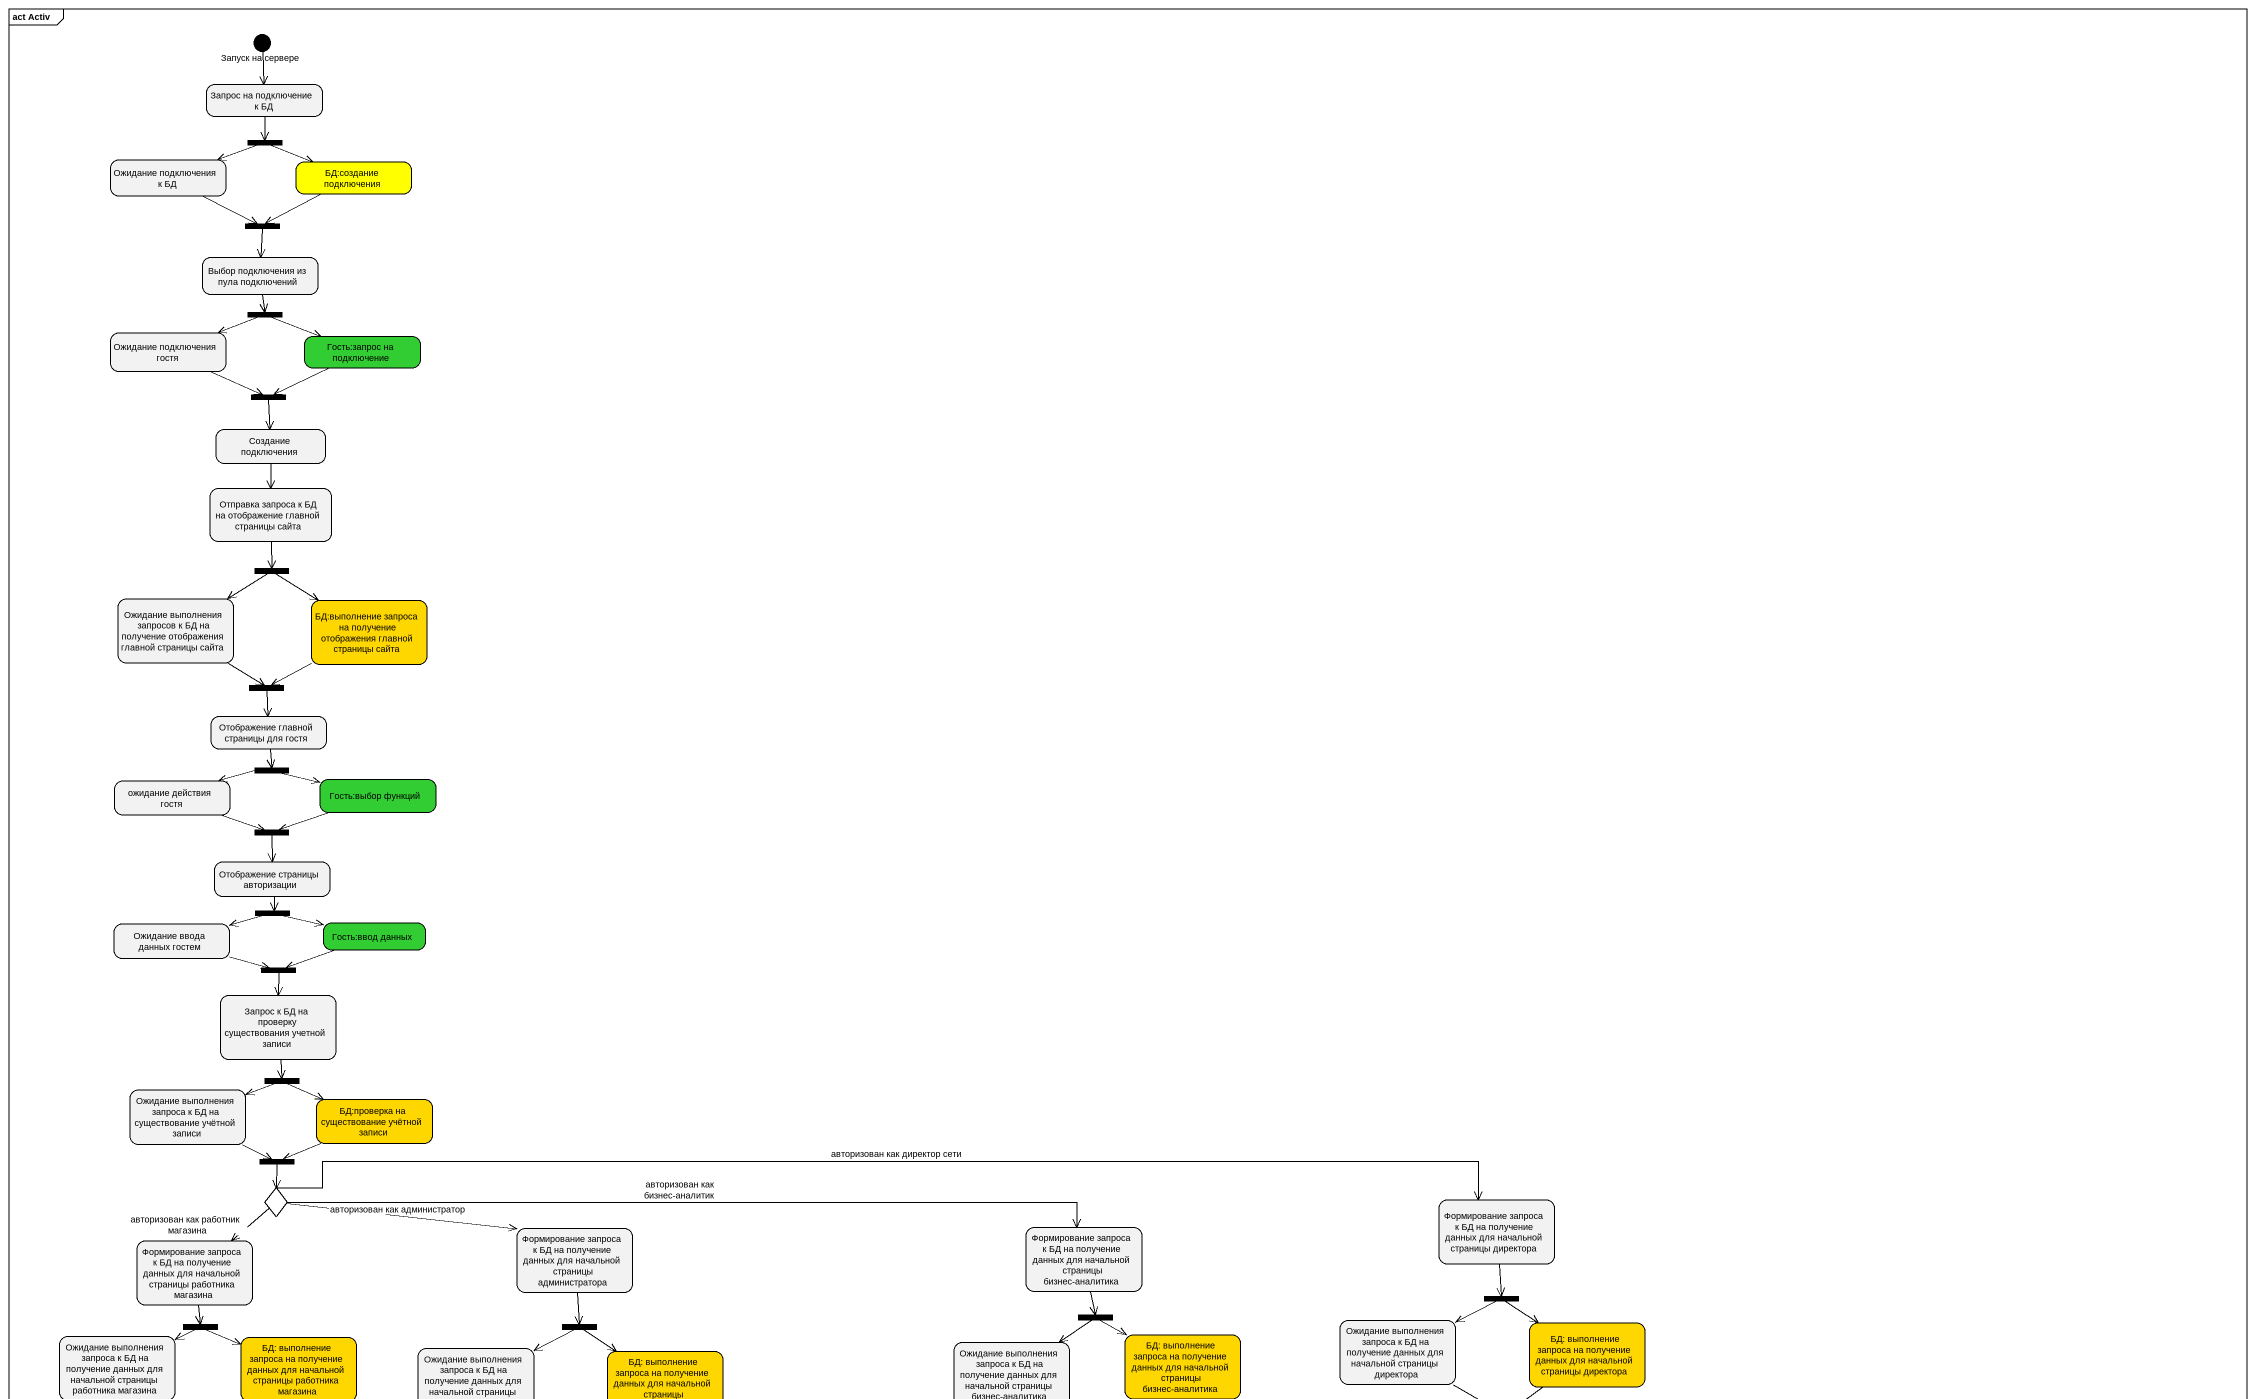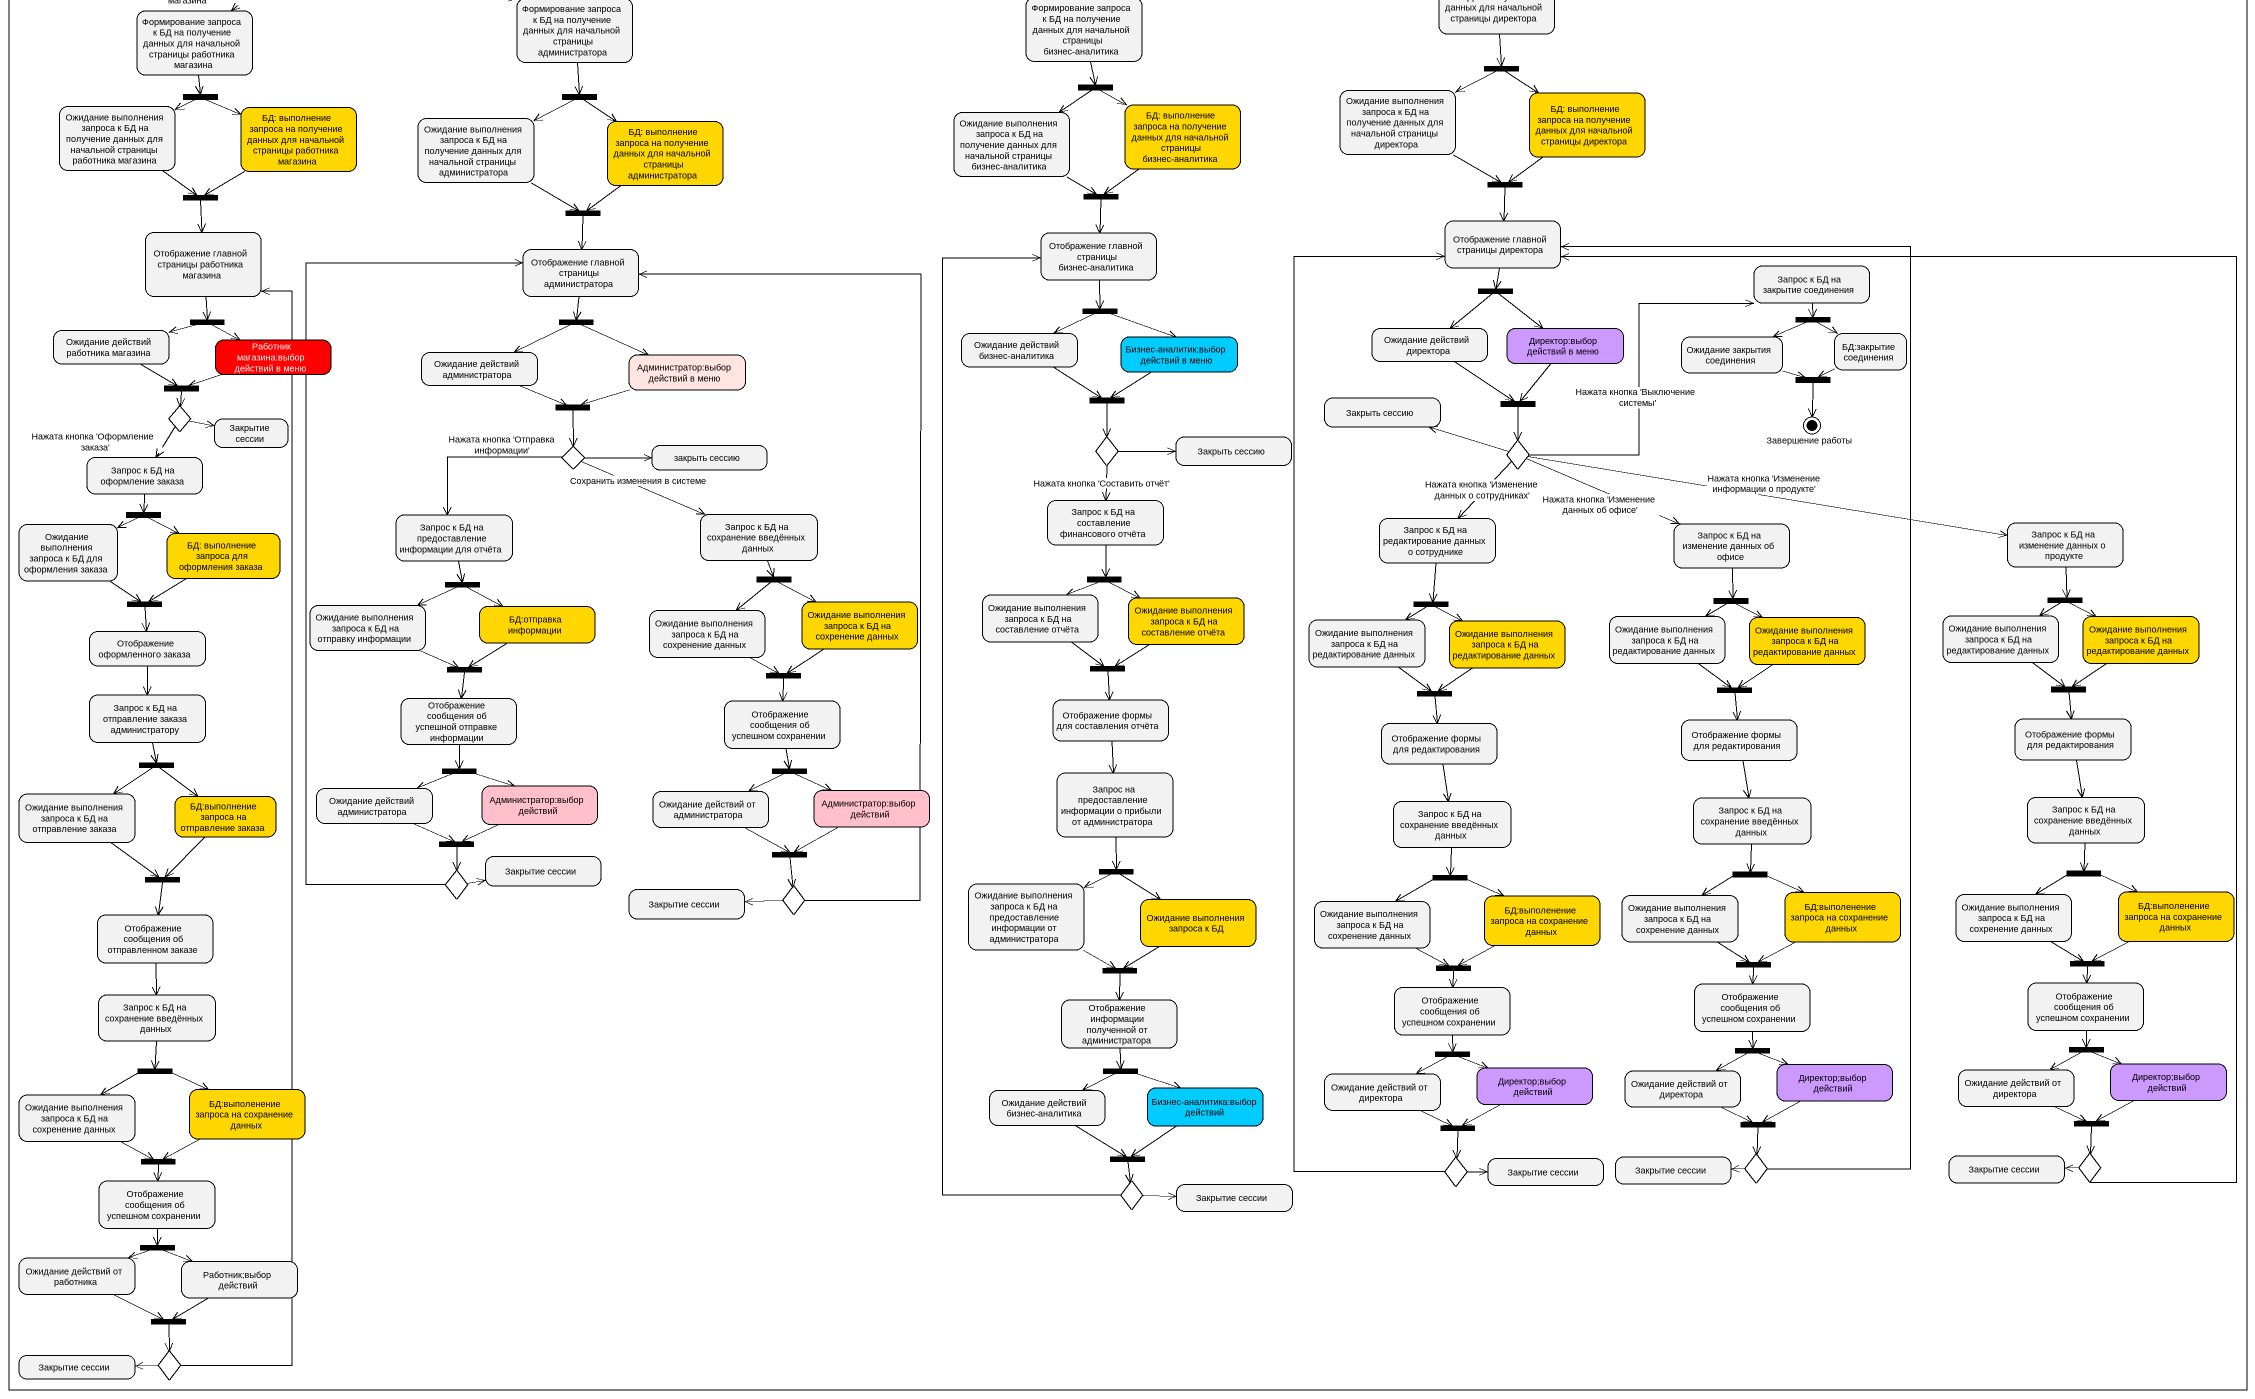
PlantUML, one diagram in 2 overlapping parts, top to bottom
@startuml
mainframe act Activ
hide empty description
state "Запуск на сервере" as Запуск_на_сервере <<start>>
state "Запрос на подключение к БД" as Запрос_на_подключение_к_БД
state fork1 <<fork>>
state "Ожидание подключения к БД" as Ожидание_подключения_к_БД
state "БД:создание подключения" as БД_создание_подключения #FFFF00
state fork2 <<join>>
state "Выбор подключения из пула подключений" as Выбор_подключения_из_пула
state "Ожидание подключения гостя" as Ожидание_подключения_гостя
state fork3 <<fork>>
state "Гость:запрос на подключение" as Гость_запрос_на_подключение #32CD32
state fork4 <<join>>
state "Создание подключения" as Создание_подключения
state "Отправка запроса к БД на отображение главной страницы сайта" as Отправка_запроса_к_БД_на
state fork5 <<fork>>
state "Ожидание выполнения запросов к БД на получение отображения главной страницы сайта" as Ожидание_выполнения
state "БД:выполнение запроса на получение отображения главной страницы сайта" as БД_выполнение_запроса_на #FFD700
state fork6 <<join>>
state "Отображение главной страницы для гостя" as Отображение_главной
state fork7 <<fork>>
state "ожидание действия гостя" as ожидание_действия_гостя
state "Гость:выбор функций" as Гость_выбор_функций #32CD32
state fork8 <<join>>
state "Отображение страницы авторизации" as Отображение_страницы
state "Ожидание ввода данных гостем" as Ожидание_ввода_данных_гостем
state fork9 <<fork>>
state "Гость:ввод данных" as Гость_ввод_данных #32CD32
state fork10 <<join>>
state "Запрос к БД на проверку существования учетной записи" as Запрос_к_БД_на_проверку
state fork11 <<fork>>
state "Ожидание выполнения запроса к БД на существование учётной записи" as Ожидание_выполнения_запроса
state "БД:проверка на существование учётной записи" as БД_проверка_на #FFD700
state fork12 <<join>>
state choice1 <<choice>>
state "Формирование запроса к БД на получение данных для начальной страницы директора" as Формирование_запроса_к_БД
state "Формирование запроса к БД на получение данных для начальной страницы администратора" as Формирование_запроса_к_БД_2
state "Формирование запроса к БД на получение данных для начальной страницы бизнес-аналитика" as Формирование_запроса_к_БД_3
state "Формирование запроса к БД на получение данных для начальной страницы работника магазина" as Формирование_запроса_к_БД_4
state fork13 <<fork>>
state fork14 <<fork>>
state "Ожидание выполнения запроса к БД на получение данных для начальной страницы работника магазина" as Ожидание_выполнения_запроса_2
state fork15 <<fork>>
state "БД: выполнение запроса на получение данных для начальной страницы работника магазина" as БД_выполнение_запроса_на_2 #FFD700
state "Ожидание выполнения запроса к БД на получение данных для начальной страницы администратора" as Ожидание_выполнения_запроса_3
state fork16 <<fork>>
state "БД: выполнение запроса на получение данных для начальной страницы администратора" as БД_выполнение_запроса_на_3 #FFD700
state "Ожидание выполнения запроса к БД на получение данных для начальной страницы бизнес-аналитика" as Ожидание_выполнения_запроса_4
state "БД: выполнение запроса на получение данных для начальной страницы бизнес-аналитика" as БД_выполнение_запроса_на_4 #FFD700
state "Ожидание выполнения запроса к БД на получение данных для начальной страницы директора" as Ожидание_выполнения_запроса_5
state "БД: выполнение запроса на получение данных для начальной страницы директора" as БД_выполнение_запроса_на_5 #FFD700
state fork17 <<join>>
state fork18 <<join>>
state fork19 <<join>>
state "Отображение главной страницы работника магазина" as Отображение_главной_2
state fork20 <<join>>
state "Отображение главной страницы бизнес-аналитика" as Отображение_главной_3
state "Отображение главной страницы директора" as Отображение_главной_4
state "Отображение главной страницы администратора" as Отображение_главной_5
state "Запрос к БД на закрытие соединения" as Запрос_к_БД_на_закрытие
state fork21 <<fork>>
state fork22 <<fork>>
state fork23 <<fork>>
state fork24 <<fork>>
state fork25 <<fork>>
state "Ожидание действий работника магазина" as Ожидание_действий_работника
state "Работник магазина:выбор действий в меню" as Работник_магазина_выбор #FF0000
state "Ожидание действий администратора" as Ожидание_действий
state "Администратор:выбор действий в меню" as Администратор_выбор #FFE4E1
state "Ожидание действий бизнес-аналитика" as Ожидание_действий_бизнес
state "Бизнес-аналитик:выбор действий в меню" as Бизнес_аналитик_выбор #00CCFF
state "Ожидание действий директора" as Ожидание_действий_директора
state "Директор:выбор действий в меню" as Директор_выбор_действий_в #CC99FF
state "Ожидание закрытия соединения" as Ожидание_закрытия_соединения
state "БД:закрытие соединения" as БД_закрытие_соединения
state fork26 <<join>>
state fork27 <<join>>
state choice2 <<choice>>
state "Закрытие сессии" as Закрытие_сессии
state fork28 <<join>>
state fork29 <<join>>
state "Закрыть сессию" as Закрыть_сессию
state fork30 <<join>>
state "Завершение работы" as Завершение_работы <<end>>
state "Запрос к БД на оформление заказа" as Запрос_к_БД_на_оформление
state choice3 <<choice>>
state "закрыть сессию" as закрыть_сессию
state choice4 <<choice>>
state "Закрыть сессию" as Закрыть_сессию_2
state choice5 <<choice>>
state fork31 <<fork>>
state "Запрос к БД на составление финансового отчёта" as Запрос_к_БД_на_составление
state "Ожидание выполнения запроса к БД для оформления заказа" as Ожидание_выполнения_запроса_6
state "БД: выполнение запроса для оформления заказа" as БД_выполнение_запроса_для #FFD700
state "Запрос к БД на предоставление информации для отчёта" as Запрос_к_БД_на
state "Запрос к БД на сохранение введённых данных" as Запрос_к_БД_на_сохранение
state "Запрос к БД на редактирование данных о сотруднике" as Запрос_к_БД_на_2
state "Запрос к БД на изменение данных об офисе" as Запрос_к_БД_на_изменение
state "Запрос к БД на изменение данных о продукте" as Запрос_к_БД_на_изменение_2
state fork32 <<fork>>
state fork33 <<fork>>
state fork34 <<fork>>
state fork35 <<join>>
state "Ожидание выполнения запроса к БД на отправку информации" as Ожидание_выполнения_запроса_7
state "БД:отправка информации" as БД_отправка_информации #FFD700
state "Ожидание выполнения запроса к БД на сохренение данных" as Ожидание_выполнения_запроса_8
state "Ожидание выполнения запроса к БД на сохренение данных" as Ожидание_выполнения_запроса_9 #FFD700
state "Ожидание выполнения запроса к БД на составление отчёта" as Ожидание_выполнения_запроса_10
state "Ожидание выполнения запроса к БД на составление отчёта" as Ожидание_выполнения_запроса_11 #FFD700
state "Ожидание выполнения запроса к БД на редактирование данных" as Ожидание_выполнения_запроса_12
state fork36 <<fork>>
state "Ожидание выполнения запроса к БД на редактирование данных" as Ожидание_выполнения_запроса_13 #FFD700
state "Ожидание выполнения запроса к БД на редактирование данных" as Ожидание_выполнения_запроса_14
state fork37 <<fork>>
state "Ожидание выполнения запроса к БД на редактирование данных" as Ожидание_выполнения_запроса_15 #FFD700
state "Ожидание выполнения запроса к БД на редактирование данных" as Ожидание_выполнения_запроса_16
state fork38 <<fork>>
state "Ожидание выполнения запроса к БД на редактирование данных" as Ожидание_выполнения_запроса_17 #FFD700
state "Отображение оформленного заказа" as Отображение_оформленного
state fork39 <<join>>
state fork40 <<join>>
state "Запрос к БД на отправление заказа администратору" as Запрос_к_БД_на_отправление
state "Отображение сообщения об успешной отправке информации" as Отображение_сообщения_об
state "Отображение сообщения об успешном сохранении" as Отображение_сообщения_об_2
state fork41 <<join>>
state "Отображение формы для составления отчёта" as Отображение_формы_для
state fork42 <<join>>
state fork43 <<join>>
state fork44 <<join>>
state "Отображение формы для редактирования" as Отображение_формы_для_2
state "Отображение формы для редактирования" as Отображение_формы_для_3
state "Отображение формы для редактирования" as Отображение_формы_для_4
state fork45 <<fork>>
state fork46 <<fork>>
state fork47 <<fork>>
state "Запрос на предоставление информации о прибыли от администратора" as Запрос_на_предоставление
state "Ожидание выполнения запроса к БД на отправление заказа" as Ожидание_выполнения_запроса_18
state "БД:выполнение запроса на отправление заказа" as БД_выполнение_запроса_на_6 #FFD700
state "Ожидание действий администратора" as Ожидание_действий_2
state "Администратор:выбор действий" as Администратор_выбор_действий #FFC0CB
state "Ожидание действий от администратора" as Ожидание_действий_от
state "Администратор:выбор действий" as Администратор_выбор_действий_2 #FFC0CB
state "Запрос к БД на сохранение введённых данных" as Запрос_к_БД_на_сохранение_2
state "Запрос к БД на сохранение введённых данных" as Запрос_к_БД_на_сохранение_3
state "Запрос к БД на сохранение введённых данных" as Запрос_к_БД_на_сохранение_4
state fork48 <<join>>
state "Закрытие сессии" as Закрытие_сессии_2
state fork49 <<join>>
state fork50 <<join>>
state choice6 <<choice>>
state "Закрытие сессии" as Закрытие_сессии_3
state choice7 <<choice>>
state "Ожидание выполнения запроса к БД на предоставление информации от администратора" as Ожидание_выполнения_запроса_19
state fork51 <<fork>>
state "Ожидание выполнения запроса к БД" as Ожидание_выполнения_запроса_20 #FFD700
state fork52 <<fork>>
state "БД:выполенение запроса на сохранение данных" as БД_выполенение_запроса_на #FFD700
state "Ожидание выполнения запроса к БД на сохренение данных" as Ожидание_выполнения_запроса_21
state fork53 <<fork>>
state "БД:выполенение запроса на сохранение данных" as БД_выполенение_запроса_на_2 #FFD700
state "Ожидание выполнения запроса к БД на сохренение данных" as Ожидание_выполнения_запроса_22
state fork54 <<fork>>
state "БД:выполенение запроса на сохранение данных" as БД_выполенение_запроса_на_3 #FFD700
state "Отображение сообщения об отправленном заказе" as Отображение_сообщения_об_3
state "Ожидание выполнения запроса к БД на сохренение данных" as Ожидание_выполнения_запроса_23
state fork55 <<join>>
state fork56 <<join>>
state fork57 <<join>>
state fork58 <<join>>
state "Запрос к БД на сохранение введённых данных" as Запрос_к_БД_на_сохранение_5
state "Отображение информации полученной от администратора" as Отображение_информации
state "Отображение сообщения об успешном сохранении" as Отображение_сообщения_об_4
state "Отображение сообщения об успешном сохранении" as Отображение_сообщения_об_5
state "Отображение сообщения об успешном сохранении" as Отображение_сообщения_об_6
state fork59 <<fork>>
state fork60 <<fork>>
state fork61 <<fork>>
state fork62 <<fork>>
state "БД:выполенение запроса на сохранение данных" as БД_выполенение_запроса_на_4 #FFD700
state "Ожидание действий бизнес-аналитика" as Ожидание_действий_бизнес_2
state fork63 <<fork>>
state "Бизнес-аналитика:выбор действий" as Бизнес_аналитика_выбор #00CCFF
state "Ожидание действий от директора" as Ожидание_действий_от_2
state "Директор;выбор действий" as Директор_выбор_действий #CC99FF
state "Ожидание действий от директора" as Ожидание_действий_от_3
state "Директор;выбор действий" as Директор_выбор_действий_2 #CC99FF
state "Ожидание действий от директора" as Ожидание_действий_от_4
state "Директор;выбор действий" as Директор_выбор_действий_3 #CC99FF
state "Ожидание выполнения запроса к БД на сохренение данных" as Ожидание_выполнения_запроса_24
state fork64 <<join>>
state fork65 <<join>>
state fork66 <<join>>
state fork67 <<join>>
state fork68 <<join>>
state choice8 <<choice>>
state "Закрытие сессии" as Закрытие_сессии_4
state "Закрытие сессии" as Закрытие_сессии_5
state choice9 <<choice>>
state "Закрытие сессии" as Закрытие_сессии_6
state choice10 <<choice>>
state "Отображение сообщения об успешном сохранении" as Отображение_сообщения_об_7
state choice11 <<choice>>
state "Закрытие сессии" as Закрытие_сессии_7
state fork69 <<fork>>
state "Ожидание действий от работника" as Ожидание_действий_от_5
state "Работник;выбор действий" as Работник_выбор_действий
state fork70 <<join>>
state "Закрытие сессии" as Закрытие_сессии_8
state choice12 <<choice>>
Запуск_на_сервере --> Запрос_на_подключение_к_БД
Запрос_на_подключение_к_БД --> fork1
fork1 -left-> Ожидание_подключения_к_БД
fork1 -right-> БД_создание_подключения
Ожидание_подключения_к_БД -right-> fork2
БД_создание_подключения -left-> fork2
fork2 --> Выбор_подключения_из_пула
Выбор_подключения_из_пула --> fork3
Ожидание_подключения_гостя -right-> fork4
fork3 -left-> Ожидание_подключения_гостя
fork3 -right-> Гость_запрос_на_подключение
Гость_запрос_на_подключение -left-> fork4
fork4 --> Создание_подключения
Создание_подключения --> Отправка_запроса_к_БД_на
Отправка_запроса_к_БД_на --> fork5
fork5 --> Ожидание_выполнения
fork5 --> БД_выполнение_запроса_на
Ожидание_выполнения --> fork6
БД_выполнение_запроса_на -left-> fork6
fork6 --> Отображение_главной
Отображение_главной --> fork7
fork7 -left-> ожидание_действия_гостя
fork7 -right-> Гость_выбор_функций
ожидание_действия_гостя -right-> fork8
Гость_выбор_функций -left-> fork8
fork8 --> Отображение_страницы
Отображение_страницы --> fork9
Ожидание_ввода_данных_гостем -right-> fork10
fork9 -left-> Ожидание_ввода_данных_гостем
fork9 -right-> Гость_ввод_данных
Гость_ввод_данных -left-> fork10
fork10 --> Запрос_к_БД_на_проверку
Запрос_к_БД_на_проверку --> fork11
fork11 -left-> Ожидание_выполнения_запроса
fork11 -right-> БД_проверка_на
Ожидание_выполнения_запроса -right-> fork12
БД_проверка_на -left-> fork12
fork12 --> choice1
choice1 -right-> Формирование_запроса_к_БД : авторизован как директор сети
choice1 -right-> Формирование_запроса_к_БД_2 : авторизован как администратор
choice1 -right-> Формирование_запроса_к_БД_3 : авторизован как бизнес-аналитик
choice1 --> Формирование_запроса_к_БД_4 : авторизован как работник магазина
Формирование_запроса_к_БД --> fork14
Формирование_запроса_к_БД_2 --> fork16
Формирование_запроса_к_БД_3 --> fork13
Формирование_запроса_к_БД_4 --> fork15
fork13 --> Ожидание_выполнения_запроса_4
fork13 -right-> БД_выполнение_запроса_на_4
fork14 -left-> Ожидание_выполнения_запроса_5
fork14 --> БД_выполнение_запроса_на_5
Ожидание_выполнения_запроса_2 --> fork17
fork15 -left-> Ожидание_выполнения_запроса_2
fork15 -right-> БД_выполнение_запроса_на_2
БД_выполнение_запроса_на_2 -left-> fork17
Ожидание_выполнения_запроса_3 -right-> fork20
fork16 -left-> Ожидание_выполнения_запроса_3
fork16 --> БД_выполнение_запроса_на_3
БД_выполнение_запроса_на_3 --> fork20
Ожидание_выполнения_запроса_4 -right-> fork18
БД_выполнение_запроса_на_4 --> fork18
Ожидание_выполнения_запроса_5 -right-> fork19
БД_выполнение_запроса_на_5 --> fork19
fork17 --> Отображение_главной_2
fork18 --> Отображение_главной_3
fork19 --> Отображение_главной_4
Отображение_главной_2 --> fork21
fork20 --> Отображение_главной_5
Отображение_главной_3 --> fork23
Отображение_главной_4 --> fork24
Отображение_главной_5 --> fork22
Запрос_к_БД_на_закрытие --> fork25
fork21 -left-> Ожидание_действий_работника
fork21 -right-> Работник_магазина_выбор
fork22 -left-> Ожидание_действий
fork22 -right-> Администратор_выбор
fork23 -left-> Ожидание_действий_бизнес
fork23 -right-> Бизнес_аналитик_выбор
fork24 --> Ожидание_действий_директора
fork24 --> Директор_выбор_действий_в
fork25 -left-> Ожидание_закрытия_соединения
fork25 -right-> БД_закрытие_соединения
Ожидание_действий_работника -right-> fork26
Работник_магазина_выбор -left-> fork26
Ожидание_действий -right-> fork28
Администратор_выбор -left-> fork28
Ожидание_действий_бизнес -right-> fork29
Бизнес_аналитик_выбор --> fork29
Ожидание_действий_директора --> fork30
Директор_выбор_действий_в --> fork30
Ожидание_закрытия_соединения -right-> fork27
БД_закрытие_соединения -left-> fork27
fork26 --> choice2
fork27 --> Завершение_работы
choice2 -right-> Закрытие_сессии
choice2 --> Запрос_к_БД_на_оформление : Нажата кнопка 'Оформление заказа'
fork28 --> choice3
fork29 --> choice4
fork30 --> choice5
Запрос_к_БД_на_оформление --> fork31
choice3 -right-> закрыть_сессию
choice3 --> Запрос_к_БД_на : Нажата кнопка 'Отправка информации'
choice3 -right-> Запрос_к_БД_на_сохранение : Сохранить изменения в системе
choice4 -right-> Закрыть_сессию_2
choice4 --> Запрос_к_БД_на_составление : Нажата кнопка 'Составить отчёт'
choice5 -right-> Запрос_к_БД_на_закрытие : Нажата кнопка 'Выключение системы'
choice5 -left-> Закрыть_сессию
choice5 --> Запрос_к_БД_на_2 : Нажата кнопка 'Изменение данных о сотрудниках'
choice5 -right-> Запрос_к_БД_на_изменение : Нажата кнопка 'Изменение данных об офисе'
choice5 -right-> Запрос_к_БД_на_изменение_2 : Нажата кнопка 'Изменение информации о продукте'
fork31 -left-> Ожидание_выполнения_запроса_6
fork31 -right-> БД_выполнение_запроса_для
Запрос_к_БД_на_составление --> fork34
Ожидание_выполнения_запроса_6 --> fork35
БД_выполнение_запроса_для --> fork35
Запрос_к_БД_на --> fork32
Запрос_к_БД_на_сохранение --> fork33
Запрос_к_БД_на_2 --> fork36
Запрос_к_БД_на_изменение --> fork37
Запрос_к_БД_на_изменение_2 --> fork38
fork32 -left-> Ожидание_выполнения_запроса_7
fork32 -right-> БД_отправка_информации
fork33 --> Ожидание_выполнения_запроса_8
fork33 -right-> Ожидание_выполнения_запроса_9
fork34 --> Ожидание_выполнения_запроса_10
fork34 -right-> Ожидание_выполнения_запроса_11
fork35 --> Отображение_оформленного
Ожидание_выполнения_запроса_7 -right-> fork39
БД_отправка_информации --> fork39
Ожидание_выполнения_запроса_8 -right-> fork41
Ожидание_выполнения_запроса_9 --> fork41
Ожидание_выполнения_запроса_10 --> fork40
Ожидание_выполнения_запроса_11 --> fork40
Ожидание_выполнения_запроса_12 --> fork42
fork36 --> Ожидание_выполнения_запроса_12
fork36 -right-> Ожидание_выполнения_запроса_13
Ожидание_выполнения_запроса_13 --> fork42
Ожидание_выполнения_запроса_14 --> fork43
fork37 --> Ожидание_выполнения_запроса_14
fork37 -right-> Ожидание_выполнения_запроса_15
Ожидание_выполнения_запроса_15 --> fork43
Ожидание_выполнения_запроса_16 --> fork44
fork38 --> Ожидание_выполнения_запроса_16
fork38 -right-> Ожидание_выполнения_запроса_17
Ожидание_выполнения_запроса_17 --> fork44
Отображение_оформленного --> Запрос_к_БД_на_отправление
fork39 --> Отображение_сообщения_об
fork40 --> Отображение_формы_для
Запрос_к_БД_на_отправление --> fork45
Отображение_сообщения_об --> fork46
Отображение_сообщения_об_2 --> fork47
fork41 --> Отображение_сообщения_об_2
Отображение_формы_для --> Запрос_на_предоставление
fork42 --> Отображение_формы_для_2
fork43 --> Отображение_формы_для_3
fork44 --> Отображение_формы_для_4
Отображение_формы_для_2 --> Запрос_к_БД_на_сохранение_2
Отображение_формы_для_3 --> Запрос_к_БД_на_сохранение_3
Отображение_формы_для_4 --> Запрос_к_БД_на_сохранение_4
fork45 --> Ожидание_выполнения_запроса_18
fork45 --> БД_выполнение_запроса_на_6
fork46 -left-> Ожидание_действий_2
fork46 -right-> Администратор_выбор_действий
fork47 -left-> Ожидание_действий_от
fork47 -right-> Администратор_выбор_действий_2
Запрос_на_предоставление --> fork51
Ожидание_выполнения_запроса_18 --> fork50
БД_выполнение_запроса_на_6 --> fork50
Ожидание_действий_2 -right-> fork48
Администратор_выбор_действий -left-> fork48
Ожидание_действий_от -right-> fork49
Администратор_выбор_действий_2 -left-> fork49
Запрос_к_БД_на_сохранение_2 --> fork52
Запрос_к_БД_на_сохранение_3 --> fork53
Запрос_к_БД_на_сохранение_4 --> fork54
fork48 --> choice6
fork49 --> choice7
fork50 --> Отображение_сообщения_об_3
choice6 -up-> Отображение_главной_5
choice6 -right-> Закрытие_сессии_2
choice7 -up-> Отображение_главной_5
choice7 -left-> Закрытие_сессии_3
Ожидание_выполнения_запроса_19 -right-> fork55
fork51 -left-> Ожидание_выполнения_запроса_19
fork51 --> Ожидание_выполнения_запроса_20
Ожидание_выполнения_запроса_20 --> fork55
fork52 -right-> БД_выполенение_запроса_на
fork52 --> Ожидание_выполнения_запроса_23
БД_выполенение_запроса_на -left-> fork56
Ожидание_выполнения_запроса_21 --> fork57
fork53 --> Ожидание_выполнения_запроса_21
fork53 -right-> БД_выполенение_запроса_на_2
БД_выполенение_запроса_на_2 -left-> fork57
Ожидание_выполнения_запроса_22 --> fork58
fork54 --> Ожидание_выполнения_запроса_22
fork54 -right-> БД_выполенение_запроса_на_3
БД_выполенение_запроса_на_3 -left-> fork58
Отображение_сообщения_об_3 --> Запрос_к_БД_на_сохранение_5
Ожидание_выполнения_запроса_23 -right-> fork56
fork55 --> Отображение_информации
fork56 --> Отображение_сообщения_об_4
fork57 --> Отображение_сообщения_об_5
fork58 --> Отображение_сообщения_об_6
Запрос_к_БД_на_сохранение_5 --> fork62
Отображение_информации --> fork63
Отображение_сообщения_об_4 --> fork59
Отображение_сообщения_об_5 --> fork60
Отображение_сообщения_об_6 --> fork61
fork59 -left-> Ожидание_действий_от_2
fork59 -right-> Директор_выбор_действий
fork60 -left-> Ожидание_действий_от_3
fork60 -right-> Директор_выбор_действий_2
fork61 -left-> Ожидание_действий_от_4
fork61 -right-> Директор_выбор_действий_3
fork62 -right-> БД_выполенение_запроса_на_4
fork62 --> Ожидание_выполнения_запроса_24
БД_выполенение_запроса_на_4 -left-> fork67
Ожидание_действий_бизнес_2 --> fork68
fork63 -left-> Ожидание_действий_бизнес_2
fork63 -right-> Бизнес_аналитика_выбор
Бизнес_аналитика_выбор --> fork68
Ожидание_действий_от_2 -right-> fork64
Директор_выбор_действий -left-> fork64
Ожидание_действий_от_3 -right-> fork65
Директор_выбор_действий_2 -left-> fork65
Ожидание_действий_от_4 -right-> fork66
Директор_выбор_действий_3 -left-> fork66
Ожидание_выполнения_запроса_24 -right-> fork67
fork64 --> choice8
fork65 --> choice9
fork66 --> choice10
fork67 --> Отображение_сообщения_об_7
fork68 --> choice11
choice8 -up-> Отображение_главной_4
choice8 -right-> Закрытие_сессии_4
choice9 -up-> Отображение_главной_4
choice9 -left-> Закрытие_сессии_5
choice10 -up-> Отображение_главной_4
choice10 -left-> Закрытие_сессии_6
Отображение_сообщения_об_7 --> fork69
choice11 -up-> Отображение_главной_3
choice11 -right-> Закрытие_сессии_7
fork69 -left-> Ожидание_действий_от_5
fork69 -right-> Работник_выбор_действий
Ожидание_действий_от_5 -right-> fork70
Работник_выбор_действий -left-> fork70
fork70 --> choice12
choice12 -up-> Отображение_главной_2
choice12 -left-> Закрытие_сессии_8
@enduml
